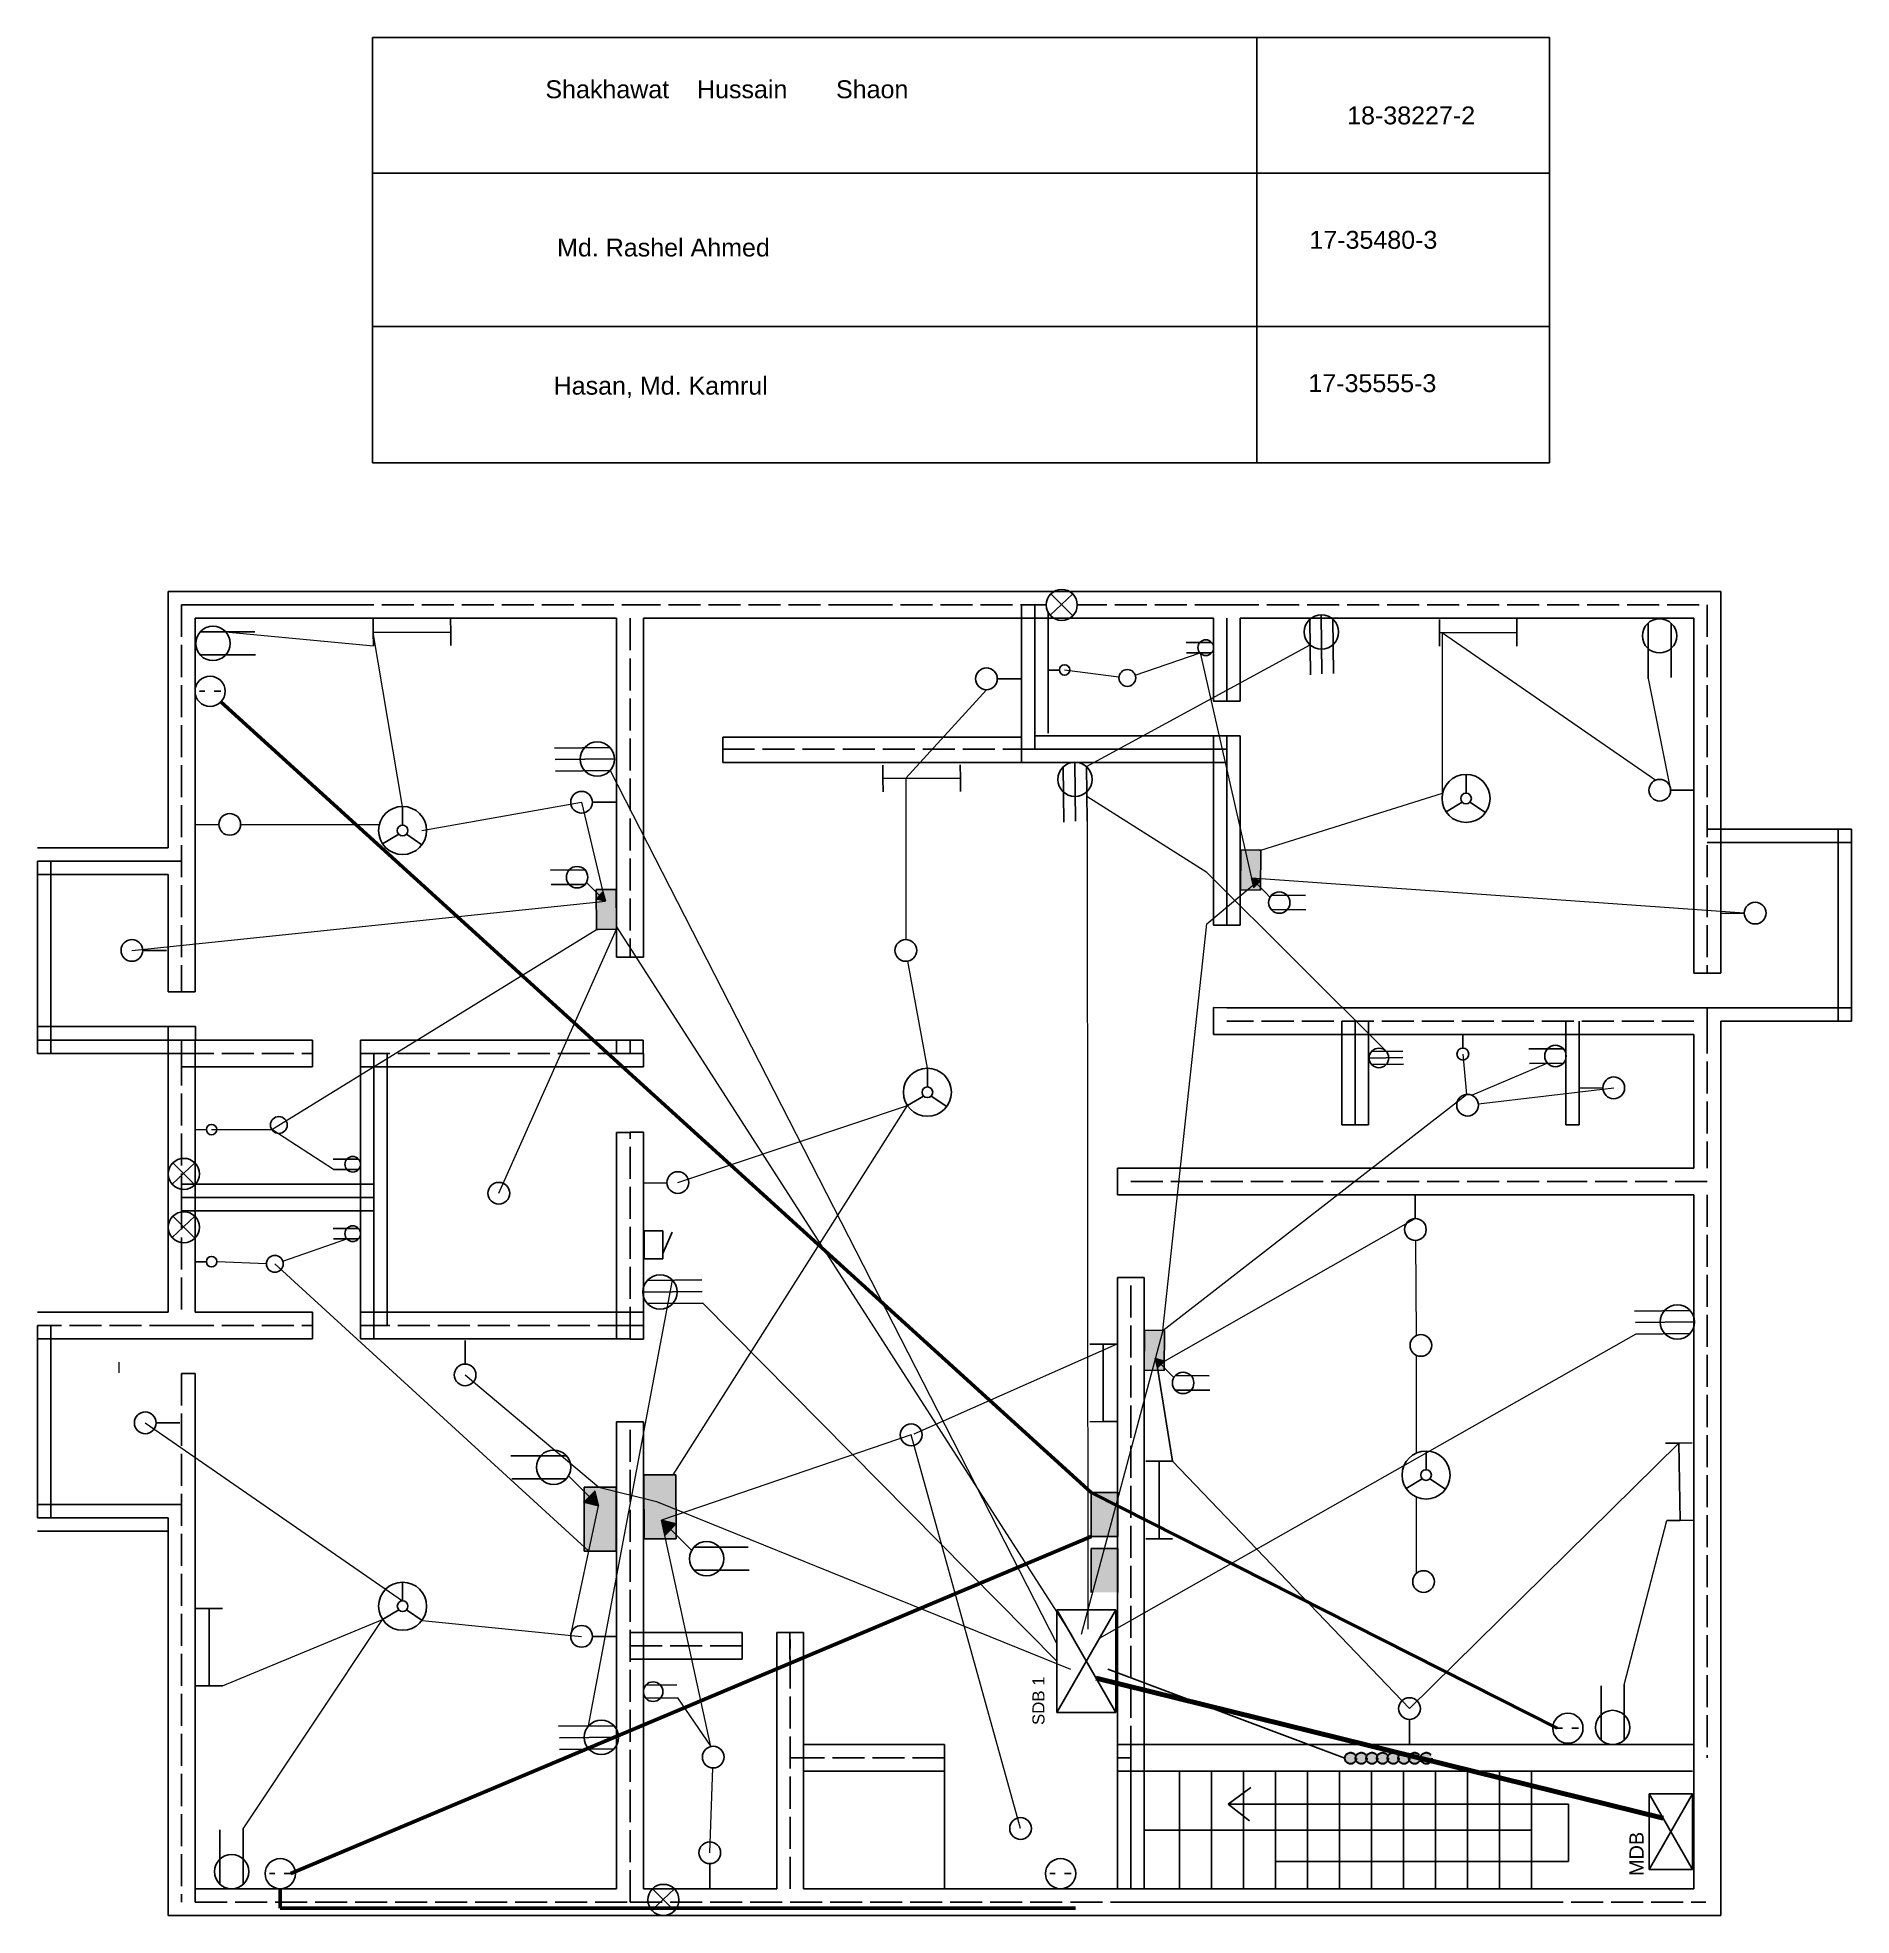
# Model space of a CAD drawing. Header units: inches. Extents: x -5241 to -4562, y 714 to 1417.
import ezdxf

# ---------------------------------------------------------------- set-up
doc = ezdxf.new("R2010")
doc.units = ezdxf.units.IN
doc.header["$MEASUREMENT"] = 0
doc.linetypes.add('ACAD_ISO02W100', pattern=[15, 12, -3])
doc.linetypes.add('ACAD_ISO11W100', pattern=[33, 12, -3, 12, -3, 0, -3])
for name, color, linetype, lineweight in [('cable tv and telephone wiring', 141, 'Continuous', 50), ('Heavy load wiring', 2, 'Continuous', 5), ('Layer5', 161, 'ACAD_ISO11W100', 30), ('Light load wiring', 1, 'Continuous', 5), ('MDB-SDB connection', 6, 'Continuous', 106), ('SDB-SB wiring', 5, 'Continuous', 5)]:
    doc.layers.add(name, color=color, linetype=linetype, lineweight=lineweight)
doc.styles.get("Standard").update_dxf_attribs({"font": 'arial.ttf'})

msp = doc.modelspace()

# ---------------------------------------------------------------- hatches: boundary and pattern name
at = {"true_color": 0x939598}
h = msp.add_hatch(color=252, dxfattribs=at)
h.dxf.hatch_style = 1
h.paths.add_polyline_path([(-4790.78, 1098), (-4783.3, 1097.93), (-4783.17, 1112.91), (-4783.8, 1112.91), (-4790.66, 1112.97), (-4790.67, 1112.03)])
h = msp.add_hatch(color=252, dxfattribs=at)
h.dxf.hatch_style = 1
h.paths.add_polyline_path([(-5024.67, 1098.19), (-5032.15, 1098.15), (-5032.07, 1083.18), (-5031.45, 1083.18), (-5024.59, 1083.22), (-5024.59, 1084.15)])
at = {"true_color": 0x000000}
h = msp.add_hatch(color=18, dxfattribs=at)
h.dxf.hatch_style = 1
h.paths.add_polyline_path([(-4785.77, 1098.91), (-4783.21, 1101.43), (-4786.67, 1102.39)])
h = msp.add_hatch(color=18, dxfattribs=at)
h.dxf.hatch_style = 1
h.paths.add_polyline_path([(-5029.67, 1097.21), (-5032.2, 1094.65), (-5028.72, 1093.74)])
at = {"true_color": 0x939598}
h = msp.add_hatch(color=252, dxfattribs=at)
h.dxf.hatch_style = 1
h.paths.add_polyline_path([(-4826.81, 918.01), (-4819.32, 917.94), (-4819.19, 932.92), (-4819.82, 932.92), (-4826.68, 932.98), (-4826.69, 932.04)])
at = {"true_color": 0x000000}
h = msp.add_hatch(color=18, dxfattribs=at)
h.dxf.hatch_style = 1
h.paths.add_polyline_path([(-4821.79, 918.91), (-4819.23, 921.44), (-4822.69, 922.4)])
h = msp.add_hatch(color=18, dxfattribs=at)
h.dxf.hatch_style = 1
h.paths.add_polyline_path([(-5036.82, 868.64), (-5031.25, 867.15), (-5032.74, 872.72)])
at = {"true_color": 0x939598}
h = msp.add_hatch(color=252, dxfattribs=at)
h.dxf.hatch_style = 1
h.paths.add_polyline_path([(-5024.72, 874.24), (-5036.72, 874.24), (-5036.72, 850.24), (-5035.72, 850.24), (-5024.72, 850.24), (-5024.72, 851.74)])
h = msp.add_hatch(color=252, dxfattribs=at)
h.dxf.hatch_style = 1
h.paths.add_polyline_path([(-5014.25, 854.79), (-5002.25, 854.81), (-5002.28, 878.81), (-5003.28, 878.81), (-5014.28, 878.79), (-5014.27, 877.29)])
at = {"true_color": 0x7aafdf}
h = msp.add_hatch(color=143, dxfattribs=at)
h.dxf.hatch_style = 1
h.paths.add_polyline_path([(-4836.72, 872.24), (-4846.72, 872.24), (-4846.72, 855.74), (-4836.72, 855.74)])
at = {"true_color": 0x000000}
h = msp.add_hatch(color=18, dxfattribs=at)
h.dxf.hatch_style = 1
h.paths.add_polyline_path([(-5002.16, 860.41), (-5007.72, 861.89), (-5006.23, 856.33)])
at = {"true_color": 0x727430}
h = msp.add_hatch(color=67, dxfattribs=at)
h.dxf.hatch_style = 1
h.paths.add_polyline_path([(-4846.72, 834.74), (-4836.72, 834.74), (-4836.72, 851.24), (-4846.72, 851.24)])
at = {"layer": 'Layer5', "true_color": 0xf8991e}
h = msp.add_hatch(color=30, dxfattribs=at)
h.dxf.hatch_style = 1
h.paths.add_polyline_path([(-4751.62, 772.62, 0.843039), (-4747.5, 771.91, -0.085164), (-4747.62, 772.62, -0.085164), (-4747.5, 773.33, 0.843039)])
h.paths.add_polyline_path([(-4747.38, 772.62, -0.085164), (-4747.5, 771.91, 0.707107), (-4743.5, 771.91, -0.085164), (-4743.62, 772.62, -0.085164), (-4743.5, 773.33, 0.707107), (-4747.5, 773.33, -0.085164)])
h.paths.add_polyline_path([(-4743.5, 773.33, -0.085164), (-4743.38, 772.62, -0.085164), (-4743.5, 771.91, 0.707107), (-4739.5, 771.91, -0.085164), (-4739.62, 772.62, -0.085164), (-4739.5, 773.33, 0.707107)])
h.paths.add_polyline_path([(-4739.38, 772.62, -0.085164), (-4739.5, 771.91, 0.707107), (-4735.5, 771.91, -0.085164), (-4735.62, 772.62, -0.085164), (-4735.5, 773.33, 0.707107), (-4739.5, 773.33, -0.085164)])
h.paths.add_polyline_path([(-4731.62, 772.62, -0.085164), (-4731.5, 773.33, 0.707107), (-4735.5, 773.33, -0.085164), (-4735.38, 772.62, -0.085164), (-4735.5, 771.91, 0.707107), (-4731.5, 771.91, -0.085164)])
h.paths.add_polyline_path([(-4731.38, 772.62, -0.085164), (-4731.5, 771.91, 0.707107), (-4727.5, 771.91, -0.085164), (-4727.62, 772.62, -0.085164), (-4727.5, 773.33, 0.707107), (-4731.5, 773.33, -0.085164)])
h.paths.add_polyline_path([(-4723.38, 772.62, 0.843039), (-4727.5, 773.33, -0.085164), (-4727.38, 772.62, -0.085164), (-4727.5, 771.91, 0.843039)])
h.paths.add_polyline_path([(-4723.24, 772.62, 1), (-4719, 772.62, 1)])

# ---------------------------------------------------------------- linework, layer by layer
for p, q in [((-5116, 1258), (-5116, 1417.33)), ((-5116, 1417.33), (-4674.98, 1417.33)), ((-4784.67, 1417.33), (-4784.67, 1258)), ((-4674.98, 1417.33), (-4674.98, 1258)), ((-5116, 1366.5), (-4674.98, 1366.5)), ((-5116, 1309.04), (-4674.98, 1309.04)), ((-4674.98, 1258), (-5116, 1258)), ((-5192.5, 1209.74), (-5192.5, 1113.74)), ((-5192.5, 1209.74), (-5019.5, 1209.74)), ((-5187.5, 1204.74), (-5115.5, 1204.74)), ((-4933.12, 1209.74), (-5019.5, 1209.74)), ((-4933.12, 1209.74), (-4862.81, 1209.74)), ((-4933.12, 1209.74), (-4862.81, 1209.74)), ((-4872.81, 1204.74), (-4872.81, 1145.74)), ((-4795.81, 1209.74), (-4867.81, 1209.74)), ((-4867.81, 1204.74), (-4867.81, 1156.74)), ((-4853.6, 1208.86), (-4862.08, 1200.87)), ((-4861.84, 1208.86), (-4853.6, 1200.61)), ((-4795.81, 1209.74), (-4615.81, 1209.74)), ((-4795.81, 1209.74), (-4610.81, 1209.74)), ((-4610.81, 1209.74), (-4610.81, 1066.74)), ((-5182.5, 1199.74), (-5182.5, 1059.74)), ((-5182.5, 1199.74), (-5024.5, 1199.74)), ((-5115.68, 1194.41), (-5115.7, 1199.41)), ((-5086.68, 1194.53), (-5086.7, 1199.53)), ((-5024.5, 1199.74), (-5024.5, 1072.74)), ((-5014.5, 1199.74), (-5014.5, 1072.74)), ((-4933.12, 1199.74), (-5014.5, 1199.74)), ((-4933.12, 1199.74), (-5014.5, 1199.74)), ((-4933.12, 1199.74), (-5014.5, 1199.74)), ((-4933.12, 1199.74), (-5014.5, 1199.74)), ((-4933.12, 1199.74), (-4862.81, 1199.74)), ((-4800.81, 1199.74), (-4867.81, 1199.74)), ((-4862.81, 1201.89), (-4862.81, 1156.74)), ((-4800.81, 1199.74), (-4800.81, 1168.74)), ((-4795.81, 1199.74), (-4795.81, 1168.68)), ((-4790.81, 1199.74), (-4790.81, 1168.68)), ((-4790.81, 1199.74), (-4620.81, 1199.74)), ((-4764.76, 1199.33), (-4764.53, 1178.54)), ((-4760.47, 1201.03), (-4760.23, 1178.89)), ((-4756.1, 1199.38), (-4755.87, 1179)), ((-4716.2, 1194.24), (-4716.22, 1199.24)), ((-4687.2, 1194.36), (-4687.22, 1199.36)), ((-4638.03, 1197.94), (-4638.01, 1177.14)), ((-4629.37, 1197.89), (-4629.35, 1177.52)), ((-4620.81, 1199.74), (-4620.81, 1066.74)), ((-5180.51, 1194.67), (-5160.14, 1194.67)), ((-5086.68, 1194.53), (-5115.68, 1194.41)), ((-5115.68, 1194.41), (-5115.66, 1189.41)), ((-5086.68, 1194.53), (-5086.66, 1189.53)), ((-4801.56, 1190.71), (-4811.08, 1190.71)), ((-4687.2, 1194.36), (-4716.2, 1194.24)), ((-4716.2, 1194.24), (-4716.18, 1189.24)), ((-4687.2, 1194.36), (-4687.18, 1189.36)), ((-5180.56, 1186.01), (-5159.77, 1186.01)), ((-4801.59, 1186.75), (-4810.91, 1186.75)), ((-4881.85, 1177.07), (-4873, 1177.07)), ((-4858.61, 1180.36), (-4862.85, 1180.31)), ((-5180.84, 1172.4), (-5178.84, 1172.4)), ((-5175.34, 1172.4), (-5172.84, 1172.4)), ((-4795.81, 1168.74), (-4800.81, 1168.74)), ((-4795.81, 1168.68), (-4795.81, 1168.74)), ((-4795.81, 1168.74), (-4795.81, 1168.74)), ((-4790.81, 1168.68), (-4795.81, 1168.68)), ((-4872.81, 1155.24), (-4984.72, 1155.24)), ((-4984.72, 1150.74), (-4984.72, 1155.24)), ((-4867.81, 1156.74), (-4867.81, 1150.74)), ((-4867.81, 1155.74), (-4800.81, 1155.74)), ((-4867.81, 1155.74), (-4800.81, 1155.74)), ((-4800.81, 1150.74), (-4800.81, 1155.74)), ((-4800.81, 1155.74), (-4790.81, 1155.74)), ((-4795.81, 1155.74), (-4795.81, 1150.74)), ((-4795.81, 1150.74), (-4795.81, 1155.74)), ((-4790.81, 1155.74), (-4790.81, 1150.74)), ((-5027.03, 1151.32), (-5047.83, 1151.09)), ((-5025.33, 1147.04), (-5047.48, 1146.79)), ((-4984.72, 1145.74), (-4984.72, 1150.74)), ((-4867.81, 1150.74), (-4795.81, 1150.74)), ((-4800.81, 1084.74), (-4800.81, 1150.74)), ((-4800.81, 1084.74), (-4800.81, 1150.74)), ((-4795.81, 1084.74), (-4795.81, 1150.74)), ((-4790.81, 1084.74), (-4790.81, 1150.74)), ((-5026.99, 1142.66), (-5047.37, 1142.44)), ((-4872.81, 1145.74), (-4984.72, 1145.74)), ((-4924.7, 1139.74), (-4924.72, 1144.74)), ((-4895.7, 1139.86), (-4924.7, 1139.74)), ((-4895.7, 1139.86), (-4895.72, 1144.86)), ((-4895.7, 1139.86), (-4895.68, 1134.86)), ((-4872.81, 1145.74), (-4795.81, 1145.74)), ((-4857.13, 1144.11), (-4856.89, 1123.32)), ((-4852.84, 1145.82), (-4852.59, 1123.67)), ((-4848.47, 1144.16), (-4848.24, 1123.78)), ((-4706.22, 1134.24), (-4706.22, 1141.24)), ((-4924.7, 1139.74), (-4924.68, 1134.74)), ((-4629.57, 1135.31), (-4620.72, 1135.31)), ((-5104.72, 1122.24), (-5104.72, 1129.24)), ((-5033.57, 1130.81), (-5024.72, 1130.81)), ((-4707.63, 1130.83), (-4713.71, 1127.25)), ((-4704.8, 1130.83), (-4698.96, 1126.92)), ((-5173.57, 1122.49), (-5182.43, 1122.38)), ((-5106.13, 1118.83), (-5112.21, 1115.25)), ((-5103.3, 1118.83), (-5097.46, 1114.92)), ((-4561.81, 1120.74), (-4615.81, 1120.74)), ((-4566.81, 1048.74), (-4566.81, 1120.74)), ((-4561.81, 1048.74), (-4561.81, 1120.74)), ((-5241.5, 1113.74), (-5192.5, 1113.74)), ((-4790.67, 1112.03), (-4790.78, 1098)), ((-4790.67, 1112.03), (-4790.66, 1112.97)), ((-4790.66, 1112.97), (-4783.8, 1112.91)), ((-4783.8, 1112.91), (-4783.17, 1112.91)), ((-4783.3, 1097.93), (-4783.17, 1112.91)), ((-4561.81, 1115.74), (-4615.81, 1115.74)), ((-5241.5, 1036.74), (-5241.5, 1108.74)), ((-5241.5, 1108.74), (-5187.5, 1108.74)), ((-5236.5, 1036.74), (-5236.5, 1108.74)), ((-5036.34, 1105.44), (-5049.32, 1105.37)), ((-5241.5, 1103.74), (-5192.5, 1103.74)), ((-5192.5, 1103.74), (-5192.5, 1059.74)), ((-5036.35, 1100.04), (-5049.06, 1099.97)), ((-5034.14, 1099.1), (-5035.79, 1100.74)), ((-5030.93, 1095.93), (-5034.14, 1099.1)), ((-5024.67, 1098.19), (-5032.15, 1098.15)), ((-5032.15, 1098.15), (-5032.07, 1083.18)), ((-5024.59, 1084.15), (-5024.67, 1098.19)), ((-4790.78, 1098), (-4783.3, 1097.93)), ((-4784.49, 1100.17), (-4781.33, 1096.95)), ((-4781.33, 1096.95), (-4779.69, 1095.29)), ((-4779.21, 1090.58), (-4766.23, 1090.47)), ((-4779.13, 1095.99), (-4766.42, 1095.88)), ((-5024.59, 1084.15), (-5024.59, 1083.22)), ((-4795.81, 1084.74), (-4800.81, 1084.74)), ((-4800.81, 1084.74), (-4790.81, 1084.74)), ((-4601.95, 1089.27), (-4610.81, 1089.16)), ((-5031.45, 1083.18), (-5032.07, 1083.18)), ((-5024.59, 1083.22), (-5031.45, 1083.18)), ((-5202.07, 1075.31), (-5193.22, 1075.31)), ((-5014.5, 1072.74), (-5024.5, 1072.74)), ((-4615.81, 1066.74), (-4620.81, 1066.74)), ((-4615.81, 1066.74), (-4615.81, 1066.74)), ((-4610.81, 1066.74), (-4615.81, 1066.74)), ((-4610.81, 1066.74), (-4610.81, 1066.74)), ((-5187.5, 1059.74), (-5192.5, 1059.74)), ((-5192.5, 1059.74), (-5182.5, 1059.74)), ((-5187.5, 1059.74), (-5187.5, 1059.74)), ((-4800.81, 1043.74), (-4800.81, 1053.94)), ((-4800.81, 1053.94), (-4795.81, 1053.74)), ((-4615.81, 1053.74), (-4795.81, 1053.74)), ((-4752.81, 1009.97), (-4752.81, 1048.74)), ((-4747.81, 1009.97), (-4747.81, 1048.74)), ((-4742.81, 1009.97), (-4742.81, 1048.74)), ((-4668.81, 1009.97), (-4668.81, 1048.74)), ((-4663.81, 1009.97), (-4663.81, 1048.74)), ((-4615.81, 1053.74), (-4615.81, 1048.74)), ((-4615.81, 1053.74), (-4561.81, 1053.74)), ((-4615.81, 1048.74), (-4615.81, 1053.74)), ((-4615.81, 1048.74), (-4615.81, 1053.74)), ((-4610.81, 1048.74), (-4610.81, 988.74)), ((-4610.81, 1048.74), (-4561.81, 1048.74)), ((-5192.5, 1046.74), (-5241.5, 1046.74)), ((-5187.5, 1041.74), (-5241.5, 1041.74)), ((-5192.5, 1046.74), (-5192.5, 1036.74)), ((-5192.5, 1036.74), (-5192.5, 1046.74)), ((-5192.5, 1046.74), (-5182.34, 1046.74)), ((-5187.5, 1041.74), (-5187.5, 1036.74)), ((-5187.5, 1041.74), (-5138.5, 1041.74)), ((-5182.5, 1041.74), (-5182.5, 1036.74)), ((-5182.5, 1041.74), (-5182.5, 1036.74)), ((-5182.34, 1046.74), (-5182.34, 1041.74)), ((-5138.5, 1036.74), (-5138.5, 1041.74)), ((-5120.5, 1041.74), (-5115.5, 1041.74)), ((-5120.5, 1041.74), (-5120.5, 1041.74)), ((-5120.5, 1041.74), (-5120.5, 1036.74)), ((-5019.5, 1041.74), (-5115.5, 1041.74)), ((-5024.5, 1041.74), (-5024.5, 1036.74)), ((-5024.5, 1041.74), (-5024.5, 1036.74)), ((-5024.5, 1036.74), (-5024.5, 1041.74)), ((-5019.5, 1041.74), (-5019.5, 1036.74)), ((-5019.5, 1036.74), (-5019.5, 1041.74)), ((-5019.5, 1036.74), (-5019.5, 1041.74)), ((-5019.5, 1041.74), (-5014.53, 1041.74)), ((-5014.53, 1041.74), (-5014.53, 1036.74)), ((-4620.81, 1043.74), (-4800.81, 1043.74)), ((-4707.43, 1038.71), (-4707.43, 1043.56)), ((-4620.81, 1043.74), (-4620.81, 993.74)), ((-5187.5, 1036.74), (-5241.5, 1036.74)), ((-5192.5, 1036.74), (-5192.5, 982.74)), ((-5187.5, 1036.74), (-5192.5, 1036.74)), ((-5182.5, 1036.74), (-5187.5, 1036.74)), ((-5182.5, 1036.74), (-5182.5, 982.74)), ((-5138.5, 1036.74), (-5138.5, 1036.74)), ((-5138.5, 1036.74), (-5138.5, 1031.74)), ((-5138.5, 1031.74), (-5138.5, 1036.74)), ((-5120.5, 1036.74), (-5115.5, 1036.74)), ((-5120.5, 1036.74), (-5120.5, 982.74)), ((-5120.5, 1036.74), (-5120.5, 1031.74)), ((-5115.5, 1036.74), (-5115.5, 982.74)), ((-5110.5, 1036.74), (-5110.5, 982.74)), ((-5019.5, 1036.74), (-5014.5, 1036.74)), ((-5014.5, 1036.74), (-5014.5, 1031.74)), ((-4742.54, 1034.97), (-4729.89, 1035.13)), ((-4741.6, 1037.47), (-4729.96, 1037.61)), ((-4669.74, 1038.45), (-4682.72, 1038.38)), ((-5187.5, 1031.74), (-5138.5, 1031.74)), ((-5120.5, 1031.74), (-5115.5, 1031.74)), ((-5014.5, 1031.74), (-5115.5, 1031.74)), ((-4908.06, 1024.15), (-4908.06, 1031.15)), ((-4741.57, 1032.53), (-4729.69, 1032.67)), ((-4669.75, 1033.05), (-4682.46, 1032.98)), ((-4909.48, 1020.74), (-4915.55, 1017.16)), ((-4906.65, 1020.74), (-4900.81, 1016.83)), ((-4654.95, 1023.77), (-4663.81, 1023.66)), ((-4747.81, 1009.97), (-4747.81, 1018.74)), ((-5178.26, 1008.17), (-5182.5, 1008.12)), ((-5024.5, 934.74), (-5024.5, 1007.11)), ((-5024.5, 1007.11), (-5019.5, 1007.11)), ((-5014.5, 1007.25), (-5019.5, 1007.25)), ((-5014.5, 939.74), (-5014.5, 1007.25)), ((-4747.81, 1009.97), (-4752.81, 1009.97)), ((-4747.81, 1009.97), (-4747.81, 1009.97)), ((-4747.81, 1009.97), (-4742.81, 1009.97)), ((-4668.81, 1009.97), (-4663.81, 1009.97)), ((-4663.81, 1009.97), (-4668.81, 1009.97)), ((-5182.55, 995.69), (-5191.03, 987.7)), ((-5190.79, 995.69), (-5182.55, 987.45)), ((-5121.21, 997.15), (-5130.72, 997.15)), ((-5121.23, 993.19), (-5130.55, 993.19)), ((-4836.81, 988.35), (-4836.81, 993.74)), ((-4836.81, 993.74), (-4747.81, 993.74)), ((-4663.81, 993.74), (-4747.81, 993.74)), ((-4668.81, 993.74), (-4663.81, 993.74)), ((-4620.81, 993.74), (-4663.81, 993.74)), ((-5187.5, 987.74), (-5115.5, 987.74)), ((-5005.65, 988.27), (-5014.5, 988.16)), ((-4836.81, 988.35), (-4836.81, 983.72)), ((-4752.81, 988.74), (-4742.81, 988.74)), ((-4610.81, 988.74), (-4610.81, 772.74)), ((-5192.5, 982.74), (-5192.5, 939.74)), ((-5187.5, 982.74), (-5115.5, 982.74)), ((-5182.5, 982.74), (-5182.5, 939.74)), ((-5120.5, 934.74), (-5120.5, 982.74)), ((-5115.5, 934.74), (-5115.5, 982.74)), ((-5110.5, 934.74), (-5110.5, 982.74)), ((-4836.81, 983.72), (-4831.81, 983.74)), ((-4831.81, 983.74), (-4747.81, 983.74)), ((-4663.81, 983.74), (-4747.81, 983.74)), ((-4725.25, 974.81), (-4725.33, 983.67)), ((-4620.81, 983.74), (-4663.81, 983.74)), ((-4620.81, 983.74), (-4620.81, 772.74)), ((-5182.55, 975.69), (-5191.03, 967.7)), ((-5190.79, 975.69), (-5182.55, 967.45)), ((-5187.5, 977.74), (-5115.5, 977.74)), ((-5121.21, 971.15), (-5130.72, 971.15)), ((-5121.23, 967.19), (-5130.55, 967.19)), ((-5014.22, 970.24), (-5014.22, 959.74)), ((-5007.22, 970.24), (-5014.22, 970.24)), ((-5007.22, 959.74), (-5007.22, 970.24)), ((-5007.22, 961.74), (-5003.72, 969.74)), ((-5178.26, 958.67), (-5182.5, 958.62)), ((-5014.22, 959.74), (-5007.22, 959.74)), ((-5012.99, 951.62), (-4992.61, 951.84)), ((-4836.81, 772.74), (-4836.81, 952.74)), ((-4826.81, 952.74), (-4836.81, 952.74)), ((-4831.81, 952.74), (-4831.81, 952.74)), ((-4831.81, 952.74), (-4826.81, 952.74)), ((-4826.81, 772.74), (-4826.81, 952.74)), ((-5014.64, 947.25), (-4992.5, 947.49)), ((-5012.94, 942.96), (-4992.15, 943.19)), ((-5192.5, 939.74), (-5241.5, 939.74)), ((-5182.5, 939.74), (-5138.5, 939.74)), ((-5138.5, 934.74), (-5138.5, 939.74)), ((-5120.5, 939.74), (-5115.5, 939.74)), ((-5120.5, 939.74), (-5115.5, 939.74)), ((-5014.5, 939.74), (-5115.5, 939.74)), ((-5014.5, 929.71), (-5014.5, 939.74)), ((-4622.3, 940.43), (-4643.09, 940.2)), ((-4620.6, 936.15), (-4642.75, 935.9)), ((-5241.5, 934.74), (-5241.5, 862.74)), ((-5187.5, 929.74), (-5241.5, 929.74)), ((-5236.5, 934.74), (-5236.5, 862.74)), ((-5187.5, 934.74), (-5182.5, 934.74)), ((-5187.5, 929.74), (-5138.5, 929.74)), ((-5182.5, 934.74), (-5182.5, 934.74)), ((-5138.5, 929.74), (-5138.5, 934.74)), ((-5138.5, 929.74), (-5138.5, 929.74)), ((-5120.5, 934.74), (-5115.5, 934.74)), ((-5120.5, 934.74), (-5120.5, 929.74)), ((-5120.5, 929.74), (-5115.5, 929.74)), ((-5115.5, 934.74), (-5115.5, 929.74)), ((-5019.5, 929.74), (-5115.5, 929.74)), ((-5081.29, 920.31), (-5081.29, 929.17)), ((-5024.5, 929.74), (-5024.5, 934.74)), ((-5024.5, 929.74), (-5024.5, 934.74)), ((-5024.5, 934.74), (-5014.5, 934.74)), ((-5019.5, 929.74), (-5019.5, 934.74)), ((-5019.5, 934.74), (-5019.43, 929.65)), ((-5014.5, 929.71), (-5019.43, 929.65)), ((-5014.5, 934.74), (-5014.5, 929.71)), ((-4826.69, 932.04), (-4826.81, 918.01)), ((-4826.69, 932.04), (-4826.68, 932.98)), ((-4826.68, 932.98), (-4819.82, 932.92)), ((-4819.82, 932.92), (-4819.19, 932.92)), ((-4819.32, 917.94), (-4819.19, 932.92)), ((-4622.25, 931.77), (-4642.63, 931.55)), ((-4842.22, 927.75), (-4847.22, 927.74)), ((-4842.22, 927.75), (-4837.22, 927.76)), ((-4842.17, 898.75), (-4842.22, 927.75)), ((-5182.5, 916.74), (-5187.5, 916.74)), ((-5182.5, 916.74), (-5182.5, 718.74)), ((-5182.5, 916.74), (-5182.5, 916.74)), ((-4826.81, 918.01), (-4819.32, 917.94)), ((-4820.51, 920.18), (-4817.35, 916.96)), ((-4817.35, 916.96), (-4815.72, 915.3)), ((-4815.15, 915.99), (-4802.44, 915.89)), ((-4815.23, 910.59), (-4802.26, 910.48)), ((-5197.07, 898.31), (-5188.22, 898.31)), ((-5024.5, 723.74), (-5024.5, 898.74)), ((-5014.5, 898.74), (-5024.5, 898.74)), ((-5019.04, 898.74), (-5019.04, 898.74)), ((-5019.04, 898.74), (-5014.5, 898.74)), ((-5014.5, 723.74), (-5014.5, 898.74)), ((-4842.17, 898.75), (-4847.17, 898.74)), ((-4842.17, 898.75), (-4837.17, 898.76)), ((-4721.22, 880.74), (-4721.22, 887.74)), ((-4626.43, 890.74), (-4631.43, 890.67)), ((-4626.43, 890.74), (-4621.43, 890.81)), ((-4626, 861.74), (-4626.43, 890.74)), ((-5043.37, 885.97), (-5064.17, 885.97)), ((-4821.21, 883.89), (-4826.21, 883.88)), ((-4821.21, 883.89), (-4816.21, 883.9)), ((-4821.17, 854.89), (-4821.21, 883.89)), ((-5043.42, 877.31), (-5063.8, 877.31)), ((-5039.89, 875.79), (-5042.53, 878.43)), ((-5034.78, 870.68), (-5039.89, 875.79)), ((-5024.72, 874.24), (-5036.72, 874.24)), ((-5036.72, 874.24), (-5036.72, 850.24)), ((-5024.72, 851.74), (-5024.72, 874.24)), ((-5014.28, 878.79), (-5003.28, 878.81)), ((-5014.27, 877.29), (-5014.28, 878.79)), ((-5014.27, 877.29), (-5014.25, 854.79)), ((-5003.28, 878.81), (-5002.28, 878.81)), ((-5002.25, 854.81), (-5002.28, 878.81)), ((-4722.63, 877.33), (-4728.71, 873.75)), ((-4719.8, 877.33), (-4713.96, 873.42)), ((-5241.5, 867.74), (-5187.5, 867.74)), ((-4836.72, 872.24), (-4846.72, 872.24)), ((-4846.72, 872.24), (-4846.72, 855.74)), ((-4836.72, 855.74), (-4836.72, 872.24)), ((-5241.5, 862.74), (-5192.5, 862.74)), ((-5192.5, 862.74), (-5192.5, 713.74)), ((-4626, 861.74), (-4631, 861.67)), ((-4626, 861.74), (-4621.01, 861.82)), ((-5241.5, 857.74), (-5192.5, 857.74)), ((-5024.72, 851.74), (-5024.72, 850.24)), ((-5014.25, 854.79), (-5002.25, 854.81)), ((-5004.19, 858.37), (-4999.07, 853.26)), ((-4999.07, 853.26), (-4996.43, 850.63)), ((-4995.54, 851.75), (-4975.16, 851.77)), ((-4846.72, 855.74), (-4836.72, 855.74)), ((-4821.17, 854.89), (-4826.17, 854.88)), ((-4821.17, 854.89), (-4816.17, 854.9)), ((-5035.72, 850.24), (-5036.72, 850.24)), ((-5024.72, 850.24), (-5035.72, 850.24)), ((-4836.72, 851.24), (-4846.72, 851.24)), ((-4846.72, 851.24), (-4846.72, 834.74)), ((-4836.72, 834.74), (-4836.72, 851.24)), ((-5104.7, 831.6), (-5104.7, 838.6)), ((-4995.58, 843.09), (-4974.79, 843.11)), ((-5177.22, 828.74), (-5182.22, 828.74)), ((-5177.22, 828.74), (-5177.22, 799.74)), ((-5177.22, 828.74), (-5172.22, 828.74)), ((-5106.11, 828.19), (-5112.19, 824.61)), ((-5103.28, 828.19), (-5097.44, 824.28)), ((-4859.5, 789.75), (-4859.5, 828.25)), ((-4859.5, 828.25), (-4837.5, 828.25)), ((-4859.5, 789.75), (-4837.5, 828.25)), ((-4837.5, 789.75), (-4859.5, 828.25)), ((-4837.5, 828.25), (-4837.5, 789.75)), ((-5033.57, 818.31), (-5024.72, 818.31)), ((-4977.49, 819.74), (-5019.5, 819.74)), ((-4977.49, 814.74), (-4977.49, 819.74)), ((-4959.64, 819.74), (-4964.5, 819.74)), ((-4964.5, 819.74), (-4964.5, 819.24)), ((-4964.5, 814.6), (-4964.5, 819.24)), ((-4954.5, 819.74), (-4959.64, 819.74)), ((-4959.5, 814.74), (-4959.64, 819.74)), ((-4959.64, 819.74), (-4959.64, 814.74)), ((-4954.5, 723.74), (-4954.5, 819.74)), ((-4977.49, 809.74), (-5019.5, 809.74)), ((-4977.49, 809.74), (-4977.49, 814.74)), ((-4977.49, 814.23), (-4977.49, 814.23)), ((-4977.49, 814.23), (-4977.49, 809.74)), ((-4964.5, 723.74), (-4964.5, 814.74)), ((-4959.5, 814.74), (-4959.64, 814.74)), ((-4959.5, 814.74), (-4959.64, 814.73)), ((-4959.64, 814.74), (-4959.64, 809.74)), ((-4959.5, 809.74), (-4959.64, 809.74)), ((-5177.22, 799.74), (-5182.22, 799.74)), ((-5177.22, 799.74), (-5172.22, 799.74)), ((-5013.56, 800.04), (-5001.92, 800.18)), ((-5013.52, 795.09), (-5001.65, 795.23)), ((-4655.65, 779.44), (-4655.65, 799.82)), ((-4646.99, 779.39), (-4646.99, 800.19)), ((-4837.5, 789.75), (-4859.5, 789.75)), ((-5025.53, 784.82), (-5046.33, 784.59)), ((-4727.42, 787.17), (-4727.42, 777.74)), ((-4672.06, 783.89), (-4670.06, 783.89)), ((-4666.56, 783.89), (-4664.06, 783.89)), ((-5023.83, 780.54), (-5045.98, 780.29)), ((-5025.49, 776.16), (-5045.87, 775.94)), ((-4901.68, 777.74), (-4954.5, 777.74)), ((-4901.68, 772.74), (-4901.68, 777.74)), ((-4831.81, 777.74), (-4836.81, 777.74)), ((-4620.81, 777.74), (-4831.81, 777.74)), ((-4620.81, 777.74), (-4831.81, 777.74)), ((-4954.5, 772.74), (-4959.5, 772.74)), ((-4901.68, 767.74), (-4954.5, 767.74)), ((-4901.68, 772.74), (-4901.68, 723.74)), ((-4836.81, 772.74), (-4836.81, 723.74)), ((-4831.81, 772.74), (-4836.81, 772.74)), ((-4831.81, 767.74), (-4836.81, 767.74)), ((-4831.81, 772.74), (-4831.81, 723.74)), ((-4621.33, 767.74), (-4831.81, 767.74)), ((-4826.81, 772.74), (-4826.81, 723.74)), ((-4826.81, 772.74), (-4826.81, 723.74)), ((-4813.65, 723.74), (-4813.65, 767.74)), ((-4801.65, 723.74), (-4801.65, 767.74)), ((-4789.65, 723.74), (-4789.65, 767.74)), ((-4777.65, 723.74), (-4777.65, 767.74)), ((-4765.65, 723.74), (-4765.65, 767.74)), ((-4753.65, 723.74), (-4753.65, 767.74)), ((-4741.65, 723.74), (-4741.65, 767.74)), ((-4729.65, 723.74), (-4729.65, 767.74)), ((-4717.65, 723.74), (-4717.65, 767.74)), ((-4705.65, 723.74), (-4705.65, 767.74)), ((-4704.5, 768), (-4704.5, 767.74)), ((-4693.65, 723.74), (-4693.65, 767.74)), ((-4681.65, 723.74), (-4681.65, 767.74)), ((-4620.81, 772.74), (-4620.81, 723.74)), ((-4610.81, 772.74), (-4610.81, 723.74)), ((-4795.41, 755.47), (-4786.91, 761.68)), ((-4667.81, 755.47), (-4795.41, 755.47)), ((-4795.41, 755.47), (-4787.37, 749.2)), ((-4667.81, 733.92), (-4667.81, 755.47)), ((-4637.61, 731), (-4637.61, 759.34)), ((-4637.61, 759.34), (-4621.41, 759.34)), ((-4637.61, 731), (-4621.41, 759.34)), ((-4621.41, 731), (-4637.61, 759.34)), ((-4621.41, 759.34), (-4621.41, 731)), ((-5173.15, 725.44), (-5173.15, 745.82)), ((-5164.49, 725.39), (-5164.49, 746.19)), ((-4681.65, 745.74), (-4826.81, 745.74)), ((-4989.6, 733.17), (-4989.6, 723.74)), ((-4777.65, 733.92), (-4667.81, 733.92)), ((-5154.56, 729.39), (-5152.56, 729.39)), ((-5149.06, 729.39), (-5146.56, 729.39)), ((-4862.16, 729.39), (-4860.16, 729.39)), ((-4856.66, 729.39), (-4854.16, 729.39)), ((-4621.41, 731), (-4637.61, 731)), ((-5182.5, 723.74), (-5024.5, 723.74)), ((-5014.5, 723.74), (-4964.5, 723.74)), ((-5002.88, 723.69), (-5011.35, 715.7)), ((-5011.11, 723.69), (-5002.88, 715.44)), ((-4954.5, 723.74), (-4681.65, 723.74)), ((-4954.5, 723.74), (-4796.5, 723.74)), ((-4890.09, 723.74), (-4732.09, 723.74)), ((-4831.81, 723.74), (-4620.81, 723.74)), ((-4610.81, 723.74), (-4610.81, 713.77)), ((-5192.5, 713.74), (-5019.5, 713.74)), ((-5019.5, 713.74), (-4959.5, 713.74)), ((-4959.5, 713.74), (-4681.65, 713.74)), ((-4831.81, 713.74), (-4611.33, 713.74)), ((-4611.33, 713.74), (-4610.81, 713.74)), ((-4610.81, 713.77), (-4610.81, 713.77)), ((-4610.81, 713.74), (-4610.81, 713.77))]:
    msp.add_line(p, q)
at = {"linetype": 'ACAD_ISO02W100'}
for p, q in [((-5187.5, 1204.74), (-5187.5, 1059.74)), ((-5187.5, 1204.74), (-5019.5, 1204.74)), ((-4933.12, 1204.74), (-5019.5, 1204.74)), ((-4933.12, 1204.74), (-4863.55, 1204.74)), ((-4863.55, 1204.74), (-4867.81, 1204.74)), ((-4795.81, 1204.74), (-4851.89, 1204.74)), ((-4795.81, 1204.74), (-4615.81, 1204.74)), ((-4615.81, 1204.74), (-4615.81, 1066.74)), ((-5019.5, 1199.74), (-5019.5, 1072.74)), ((-4867.81, 1150.74), (-4984.72, 1150.74)), ((-4620.81, 1048.74), (-4795.81, 1048.74)), ((-4615.81, 1048.74), (-4615.81, 993.74)), ((-5187.5, 1036.74), (-5187.5, 982.74)), ((-5187.5, 1036.74), (-5138.5, 1036.74)), ((-5019.5, 1036.74), (-5115.5, 1036.74)), ((-5019.5, 929.74), (-5019.5, 1007.19)), ((-4831.81, 988.74), (-4747.81, 988.74)), ((-4663.81, 988.74), (-4747.81, 988.74)), ((-4615.81, 988.74), (-4663.81, 988.74)), ((-5187.5, 982.74), (-5187.5, 939.74)), ((-4615.81, 983.74), (-4615.81, 772.74)), ((-4831.81, 772.74), (-4831.81, 952.74)), ((-5187.5, 934.74), (-5241.5, 934.74)), ((-5187.5, 934.74), (-5138.5, 934.74)), ((-5019.5, 934.74), (-5115.5, 934.74)), ((-5187.5, 916.74), (-5187.5, 718.74)), ((-5019.5, 718.74), (-5019.5, 898.74)), ((-4977.49, 814.74), (-5019.5, 814.74)), ((-4959.5, 723.74), (-4959.5, 814.74)), ((-4901.68, 772.74), (-4954.5, 772.74)), ((-5182.5, 718.74), (-5019.5, 718.74)), ((-5019.5, 718.74), (-4959.5, 718.74)), ((-4959.5, 718.74), (-4681.65, 718.74)), ((-4831.81, 718.74), (-4616.33, 718.74))]:
    msp.add_line(p, q, dxfattribs=at)
at = {"color": 1}
msp.add_line((-4885.93, 1173), (-4916.15, 1139.78), dxfattribs=at)
at = {"color": 30, "true_color": 0xf8991e}
msp.add_line((-4751.62, 772.62), (-4840.5, 806), dxfattribs=at)
for points in [[(-4786.67, 1102.39), (-4785.77, 1098.91), (-4783.21, 1101.43)], [(-5028.72, 1093.74), (-5029.67, 1097.21), (-5032.2, 1094.65)], [(-4822.69, 922.4), (-4821.79, 918.91), (-4819.23, 921.44)], [(-5031.25, 867.15), (-5032.74, 872.72), (-5036.82, 868.64)], [(-5007.72, 861.89), (-5006.23, 856.33), (-5002.16, 860.41)]]:
    msp.add_lwpolyline(points, close=True)
for centre, radius in [((-4857.72, 1204.74), 5.83), ((-5175.79, 1190.32), 6.43), ((-4760.4, 1194.61), 6.43), ((-4633.72, 1193.17), 6.43), ((-4803.75, 1188.74), 2.94), ((-4856.66, 1180.38), 1.95), ((-5176.84, 1172.4), 5.66), ((-4885.93, 1177.07), 4.07), ((-4833.15, 1177.39), 3.15), ((-5031.76, 1146.97), 6.43), ((-4852.77, 1139.39), 6.43), ((-4706.22, 1132.24), 9), ((-5037.65, 1130.81), 4.07), ((-4706.22, 1132.24), 2), ((-4633.65, 1135.31), 4.07), ((-5169.5, 1122.54), 4.07), ((-5104.72, 1120.24), 9), ((-5104.72, 1120.24), 2), ((-5039.31, 1102.74), 4.01), ((-4776.21, 1093.24), 4.01), ((-4597.88, 1089.31), 4.07), ((-5206.15, 1075.31), 4.07), ((-4916.15, 1075.31), 4.07), ((-4738.87, 1035.02), 3.67), ((-4707.43, 1036.47), 2.23), ((-4672.71, 1035.75), 4.01), ((-4908.06, 1022.15), 9), ((-4650.88, 1023.81), 4.07), ((-4908.06, 1022.15), 2), ((-4705.65, 1017.31), 4.07), ((-5176.3, 1008.19), 1.95), ((-5151.07, 1009.89), 3.15), ((-5186.67, 991.57), 5.83), ((-5123.39, 995.18), 2.94), ((-5001.57, 988.31), 4.07), ((-5068.65, 984.31), 4.07), ((-5186.67, 971.57), 5.83), ((-5123.39, 969.18), 2.94), ((-4725.22, 970.74), 4.07), ((-5176.3, 958.69), 1.95), ((-5152.57, 957.89), 3.15), ((-5008.22, 947.32), 6.43), ((-4627.02, 936.08), 6.43), ((-4723.15, 927.31), 4.07), ((-5081.29, 916.24), 4.07), ((-4812.23, 913.25), 4.01), ((-5201.15, 898.31), 4.07), ((-4914.15, 893.81), 4.07), ((-5048.14, 881.67), 6.43), ((-4721.22, 878.74), 9), ((-4721.22, 878.74), 2), ((-4990.81, 847.4), 6.43), ((-5104.7, 829.6), 9), ((-4722.15, 838.81), 4.07), ((-5104.7, 829.6), 2), ((-5037.65, 818.31), 4.07), ((-5010.83, 797.58), 3.67), ((-4727.42, 791.24), 4.07), ((-4668.06, 783.89), 5.66), ((-4651.29, 784.16), 6.43), ((-5030.26, 780.47), 6.43), ((-4988.31, 773.07), 4.07), ((-4873.15, 746.31), 4.07), ((-4989.6, 737.24), 4.07), ((-5168.79, 730.16), 6.43), ((-5150.56, 729.39), 5.66), ((-4858.16, 729.39), 5.66), ((-5007, 719.56), 5.83)]:
    msp.add_circle(centre, radius)
at = {"layer": 'cable tv and telephone wiring'}
for p, q in [((-4846.72, 872.24), (-5172.84, 1168.4)), ((-4846.72, 872.24), (-4672.06, 783.89)), ((-4846.72, 855.74), (-5146.56, 729.39)), ((-4846.72, 855.74), (-4846.72, 855.74)), ((-5150.56, 723.74), (-5150.56, 718.74)), ((-5150.56, 723.74), (-5150.56, 718.74)), ((-5150.56, 723.74), (-5150.56, 723.74)), ((-5150.56, 723.74), (-5150.56, 718.74)), ((-5150.56, 723.74), (-5150.56, 716.45)), ((-4858.16, 718.74), (-4858.16, 718.74)), ((-5150.56, 716.45), (-4852.61, 716.45))]:
    msp.add_line(p, q, dxfattribs=at)
at = {"layer": 'Heavy load wiring'}
for p, q in [((-4848.47, 1144.16), (-4764.65, 1189.79)), ((-5026.99, 1142.66), (-4859.5, 815.5)), ((-4803.38, 1104.56), (-4848.35, 1132.97)), ((-4848.24, 1123.78), (-4848, 821)), ((-4736.2, 1037.54), (-4803.38, 1104.56)), ((-5035.08, 784.72), (-5003.54, 951.73)), ((-4992.15, 943.19), (-4859.5, 809)), ((-4642.63, 931.55), (-4843.64, 817.51)), ((-5211, 920.99), (-5211, 920.99)), ((-5211, 920.99), (-5211, 916.99))]:
    msp.add_line(p, q, dxfattribs=at)
at = {"layer": 'Layer5'}
for centre in [(-4749.5, 772.62), (-4745.5, 772.62), (-4741.5, 772.62), (-4737.5, 772.62), (-4733.5, 772.62), (-4729.5, 772.62), (-4725.5, 772.62), (-4721.12, 772.62), (-4721.12, 772.62)]:
    msp.add_circle(centre, 2.12, dxfattribs=at)
at = {"layer": 'Light load wiring'}
for p, q in [((-5171.07, 1194.67), (-5115.66, 1189.41)), ((-5104.72, 1129.24), (-5115.68, 1194.41)), ((-4714.99, 1134.24), (-4714.99, 1194.25)), ((-4714.99, 1194.25), (-4635.09, 1139.12)), ((-4830.17, 1178.41), (-4805.91, 1186.75)), ((-4805.91, 1186.75), (-4786.67, 1102.39)), ((-4856.66, 1180.38), (-4836.27, 1177.78)), ((-4638.01, 1177.14), (-4629.57, 1135.31)), ((-4916.15, 1139.78), (-4916.15, 1079.39)), ((-4783.17, 1112.91), (-4714.99, 1134.24)), ((-5097.46, 1120.24), (-5037.65, 1130.81)), ((-5037.65, 1130.81), (-5029.67, 1097.21)), ((-5165.43, 1122.54), (-5113.42, 1122.54)), ((-4601.95, 1089.27), (-4786.67, 1102.39)), ((-5206.15, 1075.31), (-5028.72, 1093.74)), ((-5153.72, 1008.19), (-5032.07, 1083.18)), ((-5068.65, 984.31), (-5024.59, 1083.22)), ((-4908.06, 1031.15), (-4915.41, 1071.31)), ((-4707.43, 1036.47), (-4706.02, 1021.37)), ((-4675.64, 1033.02), (-4703.96, 1021.02)), ((-4819.82, 932.92), (-4706.02, 1021.37)), ((-4701.6, 1017.79), (-4650.88, 1023.81)), ((-5003.28, 878.81), (-4915.55, 1017.16)), ((-5001.57, 988.31), (-4915.55, 1017.16)), ((-5176.3, 1008.19), (-5153.72, 1008.19)), ((-5130.55, 993.19), (-5153.72, 1008.19)), ((-4819.19, 921.47), (-4725.25, 974.81)), ((-5149.6, 958.91), (-5125.55, 967.19)), ((-4725.18, 966.67), (-4724.86, 931.01)), ((-5174.35, 958.69), (-5155.72, 958)), ((-5152.57, 957.89), (-5034.9, 850.24)), ((-4913.05, 894.19), (-4837.22, 927.76)), ((-4724.86, 923.62), (-4724.86, 887.74)), ((-5081.29, 916.24), (-5031.22, 874.24)), ((-4816.21, 883.9), (-4821.79, 918.91)), ((-4821.79, 918.91), (-4816.21, 883.9)), ((-5201.15, 898.31), (-5104.7, 831.6)), ((-4914.15, 893.81), (-5007.72, 861.89)), ((-4873.15, 746.31), (-4914.15, 893.81)), ((-4727.42, 791.24), (-4626.43, 890.74)), ((-4724.86, 887.74), (-4724.86, 886.97)), ((-4816.21, 883.9), (-4727.42, 791.24)), ((-5041.7, 818.72), (-5031.25, 867.15)), ((-4724.86, 870.51), (-4724.86, 841.85)), ((-4989.18, 777.05), (-5007.72, 861.89)), ((-4646.99, 800.19), (-4631, 861.67)), ((-5172.22, 799.74), (-5112.19, 824.61)), ((-5164.49, 746.19), (-5112.19, 824.61)), ((-5097.44, 824.28), (-5037.65, 818.31)), ((-5001.65, 795.23), (-4989.18, 777.05)), ((-4989.6, 737.24), (-4988.46, 769))]:
    msp.add_line(p, q, dxfattribs=at)
at = {"layer": 'MDB-SDB connection'}
msp.add_line((-4632.39, 750.21), (-4844.87, 802.65), dxfattribs=at)
at = {"layer": 'SDB-SB wiring'}
for p, q in [((-4803.38, 1085.31), (-4783.26, 1102.15)), ((-5024.59, 1084.15), (-4853.98, 818.58)), ((-4819.82, 932.92), (-4803.38, 1085.31)), ((-4819.82, 932.92), (-4850.5, 819)), ((-5031.22, 874.24), (-5009.59, 868.84)), ((-5009.59, 868.84), (-4854.5, 806))]:
    msp.add_line(p, q, dxfattribs=at)

# ---------------------------------------------------------------- texts
at = {"char_height": 6.711, "attachment_point": 1}
for s, width, insert in [('Shakhawat    Hussain       Shaon', 165.2228, (-5051.2, 1401.31)), ('18-38227-2', 34.0653, (-4750.77, 1391.52)), ('17-35480-3', 34.0653, (-4764.93, 1344.9)), ('Md. Rashel Ahmed', 165.2228, (-5046.82, 1342.02)), ('Hasan, Md. Kamrul ', 165.2228, (-5048.11, 1290.25)), ('17-35555-3', 34.0653, (-4765.3, 1291.2))]:
    msp.add_mtext_dynamic_manual_height_columns(s, width=width, gutter_width=0.237, heights=[2.8], dxfattribs=dict(at, insert=insert))
at = {"layer": 'Heavy load wiring', "insert": (-4868.71, 785.09), "char_height": 4.509, "attachment_point": 1, "rotation": 89.94246}
msp.add_mtext_dynamic_manual_height_columns('SDB 1', width=19.9953, gutter_width=0.392, heights=[0], dxfattribs=at)
at = {"layer": 'MDB-SDB connection', "insert": (-4645, 728.5), "char_height": 5.335, "attachment_point": 1, "rotation": 90}
msp.add_mtext_dynamic_manual_height_columns('MDB', width=22.2268, gutter_width=0.464, heights=[0], dxfattribs=at)

doc.saveas('drawing.dxf')
